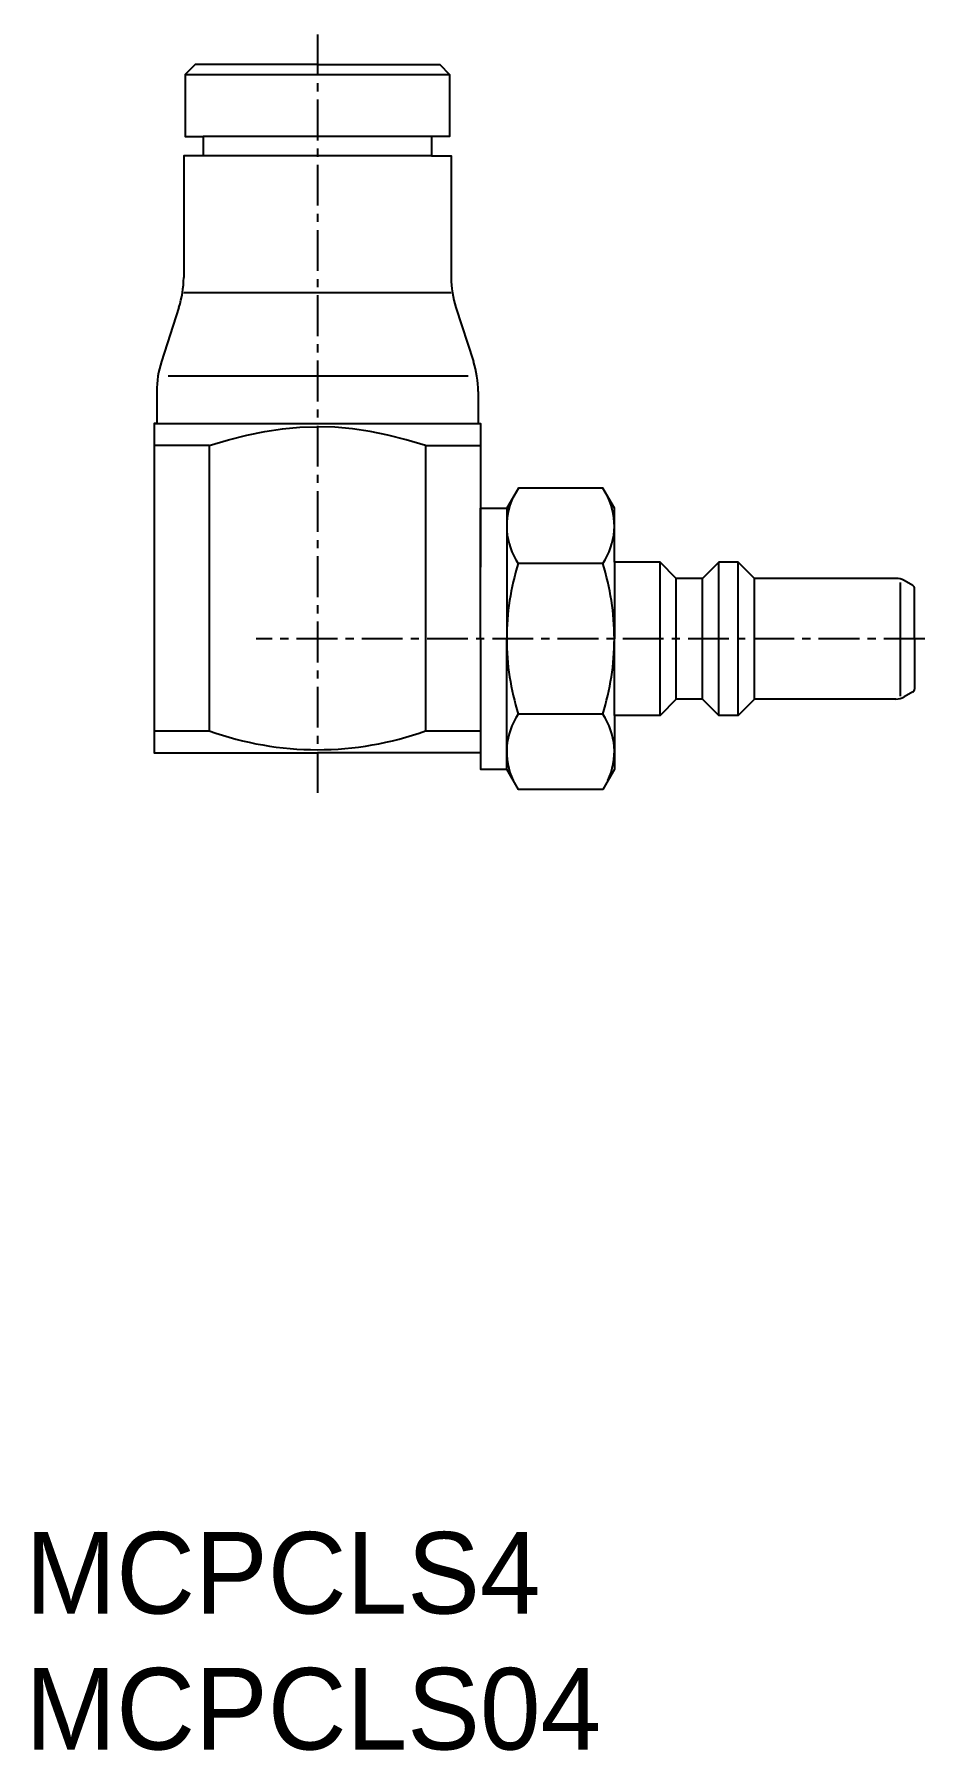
# Model space of a CAD drawing. Extents: x 15.5 to 42.8, y 193.5 to 246.1.
import ezdxf

# ---------------------------------------------------------------- set-up
doc = ezdxf.new("R2010")
doc.units = 0
doc.linetypes.add('CENTER', pattern=[2, 1.25, -0.25, 0.25, -0.25])
doc.layers.get('0').update_dxf_attribs({"linetype": 'CONTINUOUS'})
doc.layers.add('CENTER', color=1, linetype='CENTER')

msp = doc.modelspace()

# ---------------------------------------------------------------- linework, layer by layer
at = {"color": 7, "linetype": 'CONTINUOUS'}
for p, q in [((20.175, 244.852), (28.275, 244.852)), ((27.725, 242.952), (20.725, 242.952)), ((27.725, 242.352), (20.725, 242.352)), ((28.325, 238.152), (20.125, 238.152)), ((19.98, 237.702), (19.446, 236.052)), ((28.471, 237.702), (29.005, 236.052)), ((28.844, 235.602), (19.65, 235.602)), ((19.225, 234.152), (29.225, 234.152)), ((20.909, 233.474), (19.225, 233.474)), ((20.909, 233.474), (20.909, 224.729)), ((27.542, 233.474), (27.542, 224.729)), ((27.542, 233.474), (29.225, 233.474)), ((32.968, 229.861), (30.383, 229.861)), ((33.325, 229.902), (33.325, 227.552)), ((34.725, 225.202), (34.725, 229.902)), ((35.225, 225.702), (35.225, 229.402)), ((36.025, 225.702), (36.025, 229.402)), ((36.525, 225.202), (36.525, 229.902)), ((37.125, 225.202), (37.125, 229.902)), ((37.625, 225.702), (37.625, 229.402)), ((42.092, 225.792), (42.092, 229.272)), ((42.475, 229.181), (42.208, 229.335)), ((42.525, 227.552), (42.525, 229.094)), ((33.325, 225.202), (33.325, 227.552)), ((42.525, 227.552), (42.525, 226.01)), ((42.475, 225.923), (42.208, 225.769)), ((32.968, 225.242), (30.383, 225.242)), ((19.225, 224.729), (20.909, 224.729)), ((27.542, 224.729), (29.225, 224.729)), ((29.225, 224.052), (24.225, 224.052))]:
    msp.add_line(p, q, dxfattribs=at)
for points in [[(24.225, 245.152), (20.475, 245.152), (20.175, 244.852), (20.175, 242.952), (20.725, 242.952), (20.725, 242.352), (20.125, 242.352), (20.125, 238.625)], [(24.225, 245.152), (27.975, 245.152), (28.275, 244.852), (28.275, 242.952), (27.725, 242.952), (27.725, 242.352), (28.325, 242.352), (28.325, 238.625)], [(19.3, 235.129), (19.3, 234.152), (19.3, 234.152), (19.3, 234.152), (19.225, 234.152), (19.225, 224.052), (24.225, 224.052)], [(29.15, 235.129), (29.15, 234.152), (29.15, 234.152), (29.15, 234.152), (29.225, 234.152), (29.225, 229.742)], [(20.909, 233.474), (21.502, 233.651), (22.065, 233.794), (22.612, 233.905), (23.152, 233.986), (23.689, 234.035), (24.225, 234.052)], [(27.542, 233.474), (26.949, 233.651), (26.386, 233.794), (25.839, 233.905), (25.299, 233.986), (24.762, 234.035), (24.225, 234.052)], [(41.958, 229.402), (37.625, 229.402), (37.125, 229.902), (36.525, 229.902), (36.025, 229.402), (35.225, 229.402), (34.725, 229.902), (33.325, 229.902), (33.325, 231.552), (32.968, 232.171), (30.383, 232.171), (30.025, 231.552), (30.025, 227.552)], [(29.225, 227.552), (29.225, 231.552), (30.025, 231.552), (30.025, 231.552)], [(29.225, 227.552), (29.225, 223.552), (30.025, 223.552), (30.025, 223.552)], [(41.958, 225.702), (37.625, 225.702), (37.125, 225.202), (36.525, 225.202), (36.025, 225.702), (35.225, 225.702), (34.725, 225.202), (33.325, 225.202), (33.325, 223.552), (32.968, 222.933), (30.383, 222.933), (30.025, 223.552), (30.025, 227.552)]]:
    msp.add_lwpolyline(points, dxfattribs=at)
for centre, radius, start, end in [((17.125, 238.625), 3, 342.0722, 359.9999), ((31.325, 238.625), 3, 180.0001, 197.9278), ((22.3, 235.129), 3, 162.0719, 180.0002), ((26.151, 235.129), 3, 359.9998, 17.9281), ((32.07, 231.016), 2.045, 154.3842, 214.3842), ((31.281, 231.016), 2.045, 325.6158, 25.6158), ((37.668, 227.552), 7.643, 162.412, 180), ((25.683, 227.552), 7.643, 0, 17.588), ((41.958, 228.902), 0.5, 60, 90), ((42.425, 229.094), 0.1, 0, 60), ((37.668, 227.552), 7.643, 180, 197.588), ((25.683, 227.552), 7.643, 342.412, 360), ((41.958, 226.202), 0.5, 270, 300), ((42.425, 226.01), 0.1, 300, 0), ((32.07, 224.088), 2.045, 145.6158, 205.6158), ((31.281, 224.088), 2.045, 334.3842, 34.3842), ((24.225, 233.967), 9.815, 250.25, 289.75)]:
    msp.add_arc(centre, radius, start, end, dxfattribs=at)
at = {"layer": 'CENTER', "color": 1, "linetype": 'CENTER'}
for p, q in [((24.225, 246.079), (24.225, 222.671)), ((42.837, 227.552), (22.344, 227.552))]:
    msp.add_line(p, q, dxfattribs=at)

# ---------------------------------------------------------------- texts
at = {"color": 7, "linetype": 'CONTINUOUS'}
for s, p in [('MCPCLS4', (15.273, 197.671)), ('MCPCLS04', (15.273, 193.504))]:
    msp.add_text(s, height=2.5, dxfattribs=at).set_placement(p)

doc.saveas('drawing.dxf')
